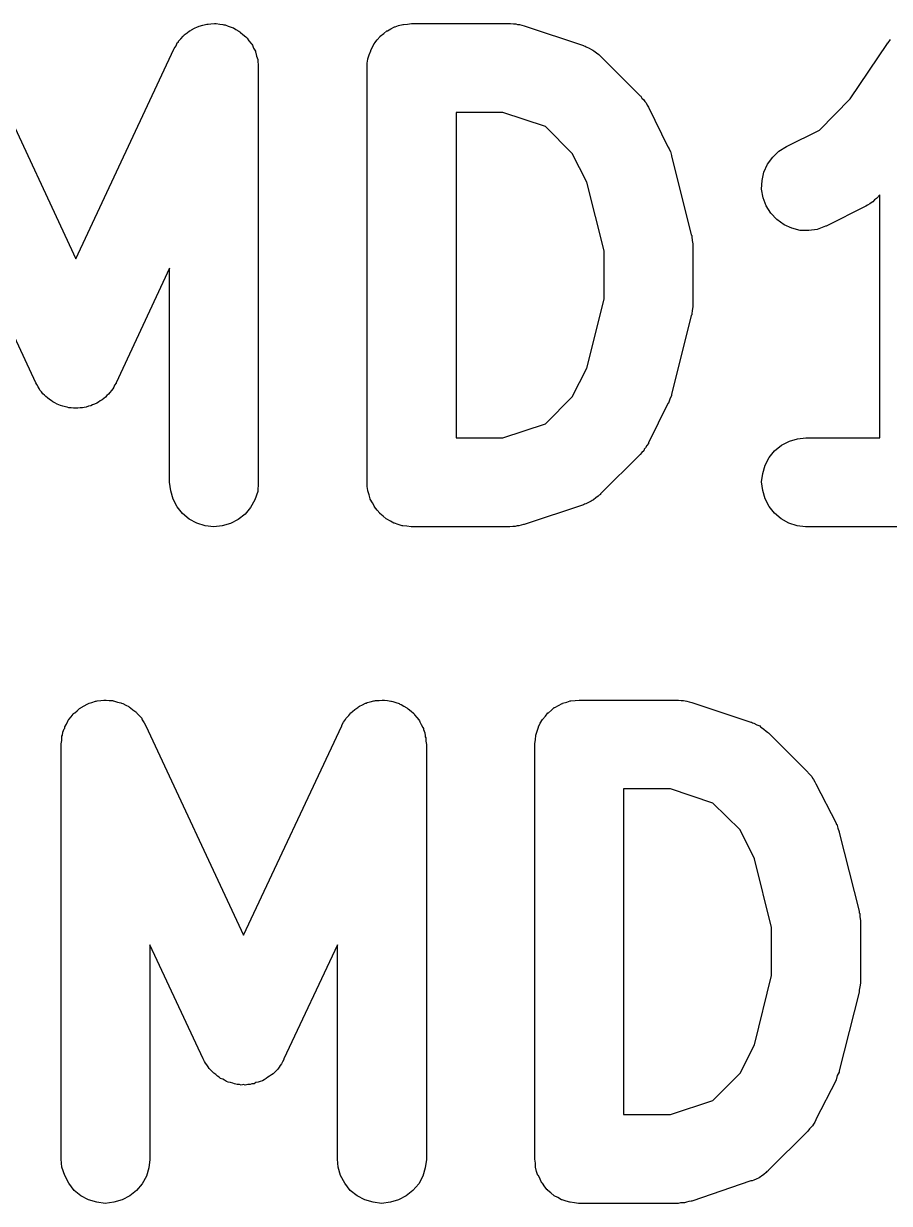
# Model space of a CAD drawing. Extents: x 74.5 to 148.7, y -138.1 to -71.3.
# Drawn here: x 116.261 to 117.724, y -100.595 to -98.602 of the extents above; entities that cross this region are included whole.
import ezdxf

# ---------------------------------------------------------------- set-up
doc = ezdxf.new("R2010")
doc.units = 0
doc.header["$MEASUREMENT"] = 0
doc.layers.add('BLACK', color=7, linetype='CONTINUOUS')

msp = doc.modelspace()

# ---------------------------------------------------------------- linework, layer by layer
at = {"layer": 'BLACK', "linetype": 'CONTINUOUS'}
for p, q in [((116.55, -98.6097), (116.555, -98.6071)), ((116.555, -98.6071), (116.557, -98.6066)), ((116.557, -98.6066), (116.558, -98.6059)), ((116.558, -98.6059), (116.564, -98.6046)), ((116.564, -98.6046), (116.569, -98.603)), ((116.569, -98.603), (116.571, -98.6028)), ((116.571, -98.6028), (116.573, -98.6024)), ((116.573, -98.6024), (116.578, -98.6022)), ((116.578, -98.6022), (116.584, -98.6017)), ((116.584, -98.6017), (116.586, -98.6018)), ((116.586, -98.6018), (116.587, -98.6018)), ((116.587, -98.6018), (116.593, -98.6026)), ((116.593, -98.6026), (116.598, -98.6032)), ((116.598, -98.6032), (116.6, -98.6037)), ((116.6, -98.6037), (116.602, -98.604)), ((116.602, -98.604), (116.607, -98.6059)), ((116.607, -98.6059), (116.612, -98.6075)), ((116.612, -98.6075), (116.614, -98.6083)), ((116.614, -98.6083), (116.616, -98.6089)), ((116.882, -98.6106), (116.888, -98.6073)), ((116.888, -98.6072), (116.889, -98.6071)), ((116.888, -98.6073), (116.888, -98.6072)), ((116.889, -98.6071), (116.895, -98.6051)), ((116.895, -98.6051), (116.902, -98.6031)), ((116.902, -98.6031), (116.903, -98.603)), ((116.902, -98.6031), (116.902, -98.6031)), ((116.903, -98.603), (116.91, -98.6024)), ((116.91, -98.6024), (116.917, -98.6017)), ((116.917, -98.6017), (117.083, -98.6017)), ((117.083, -98.6017), (117.084, -98.6017)), ((117.084, -98.6017), (117.089, -98.6021)), ((117.089, -98.6021), (117.093, -98.6023)), ((117.093, -98.6023), (117.096, -98.603)), ((117.096, -98.603), (117.099, -98.6033)), ((117.099, -98.6033), (117.103, -98.6046)), ((117.103, -98.6046), (117.107, -98.6055)), ((117.107, -98.6055), (117.207, -98.6388)), ((116.523, -98.6315), (116.527, -98.6274)), ((116.527, -98.6274), (116.531, -98.6231)), ((116.531, -98.6231), (116.532, -98.622)), ((116.532, -98.622), (116.533, -98.6207)), ((116.533, -98.6207), (116.538, -98.6174)), ((116.538, -98.6174), (116.542, -98.6139)), ((116.542, -98.6139), (116.544, -98.6131)), ((116.544, -98.6131), (116.545, -98.6121)), ((116.545, -98.6121), (116.55, -98.6097)), ((116.616, -98.6089), (116.62, -98.6118)), ((116.62, -98.6118), (116.625, -98.6145)), ((116.625, -98.6145), (116.627, -98.6156)), ((116.627, -98.6156), (116.628, -98.6165)), ((116.628, -98.6165), (116.632, -98.6202)), ((116.632, -98.6202), (116.637, -98.6238)), ((116.637, -98.6238), (116.638, -98.6251)), ((116.638, -98.6251), (116.639, -98.6263)), ((116.639, -98.6263), (116.642, -98.6308)), ((116.859, -98.6289), (116.864, -98.6234)), ((116.864, -98.6231), (116.87, -98.6187)), ((116.864, -98.6233), (116.864, -98.6231)), ((116.864, -98.6234), (116.864, -98.6233)), ((116.87, -98.6187), (116.875, -98.6142)), ((116.875, -98.6141), (116.876, -98.6139)), ((116.875, -98.6142), (116.875, -98.6141)), ((116.876, -98.6139), (116.882, -98.6106)), ((116.185, -98.6449), (116.35, -98.9993)), ((116.35, -98.9993), (116.515, -98.6449)), ((116.515, -98.6449), (116.516, -98.644)), ((116.516, -98.644), (116.519, -98.6392)), ((116.519, -98.6392), (116.521, -98.6343)), ((116.521, -98.6343), (116.523, -98.633)), ((116.523, -98.633), (116.523, -98.6315)), ((116.642, -98.6308), (116.646, -98.6352)), ((116.646, -98.6352), (116.647, -98.6367)), ((116.647, -98.6367), (116.648, -98.6381)), ((116.648, -98.6381), (116.65, -98.6431)), ((116.65, -98.6431), (116.653, -98.6481)), ((116.653, -98.6481), (116.653, -98.6497)), ((116.845, -98.6544), (116.848, -98.6476)), ((116.848, -98.6471), (116.851, -98.6409)), ((116.848, -98.6474), (116.848, -98.6471)), ((116.848, -98.6476), (116.848, -98.6474)), ((116.851, -98.6409), (116.854, -98.6347)), ((116.854, -98.6347), (116.855, -98.6345)), ((116.855, -98.6343), (116.859, -98.6289)), ((116.855, -98.6345), (116.855, -98.6343)), ((117.207, -98.6388), (117.208, -98.6392)), ((117.208, -98.6392), (117.21, -98.6401)), ((117.21, -98.6401), (117.212, -98.6408)), ((117.212, -98.6408), (117.217, -98.6432)), ((117.217, -98.6432), (117.221, -98.6453)), ((117.221, -98.6453), (117.223, -98.6466)), ((117.223, -98.6466), (117.225, -98.6477)), ((117.225, -98.6477), (117.229, -98.6509)), ((117.658, -98.7289), (117.721, -98.6351)), ((117.721, -98.6343), (117.722, -98.6342)), ((117.721, -98.6351), (117.721, -98.6343)), ((117.721, -98.6343), (117.721, -98.6343)), ((117.721, -98.6343), (117.721, -98.6343)), ((117.722, -98.6342), (117.726, -98.6287)), ((116.653, -98.6497), (116.654, -98.6513)), ((116.654, -98.6513), (116.655, -98.6567)), ((116.655, -98.6567), (116.657, -98.6621)), ((116.657, -98.6621), (116.657, -98.6638)), ((116.657, -98.6638), (116.657, -98.6655)), ((116.657, -98.6655), (116.658, -98.6711)), ((116.842, -98.6685), (116.843, -98.6616)), ((116.843, -98.6611), (116.845, -98.6544)), ((116.843, -98.6613), (116.843, -98.6611)), ((116.843, -98.6616), (116.843, -98.6613)), ((117.229, -98.6509), (117.233, -98.6539)), ((117.233, -98.6539), (117.235, -98.6556)), ((117.235, -98.6556), (117.236, -98.657)), ((117.236, -98.657), (117.303, -98.7236)), ((116.658, -98.6711), (116.658, -98.6767)), ((116.658, -98.6767), (116.658, -99.3767)), ((116.842, -98.6756), (116.842, -98.6685)), ((116.842, -98.6761), (116.842, -98.6756)), ((116.842, -98.6762), (116.842, -98.6761)), ((116.842, -98.6761), (116.842, -98.6761)), ((116.842, -98.6767), (116.842, -98.6762)), ((116.842, -99.3767), (116.842, -98.6767)), ((117.303, -98.7236), (117.304, -98.7244)), ((117.304, -98.7244), (117.306, -98.7277)), ((117.306, -98.7277), (117.309, -98.7307)), ((117.309, -98.7307), (117.311, -98.7334)), ((117.311, -98.7334), (117.313, -98.7358)), ((117.313, -98.7358), (117.315, -98.7396)), ((117.315, -98.7396), (117.317, -98.7431)), ((117.317, -98.7431), (117.35, -98.8098)), ((117.606, -98.7817), (117.658, -98.7289)), ((116.992, -98.7517), (116.992, -99.3017)), ((117.071, -98.7517), (116.992, -98.7517)), ((117.143, -98.7756), (117.071, -98.7517)), ((117.188, -98.8211), (117.143, -98.7756)), ((117.55, -98.8096), (117.606, -98.7817)), ((117.213, -98.8695), (117.188, -98.8211)), ((117.35, -98.8098), (117.351, -98.8107)), ((117.351, -98.8107), (117.351, -98.8111)), ((117.351, -98.8111), (117.351, -98.8114)), ((117.351, -98.8114), (117.354, -98.8179)), ((117.354, -98.8179), (117.356, -98.8245)), ((117.356, -98.8245), (117.356, -98.8248)), ((117.356, -98.8248), (117.356, -98.8251)), ((117.356, -98.8251), (117.389, -98.9585)), ((117.518, -98.8394), (117.527, -98.8274)), ((117.527, -98.8274), (117.537, -98.8174)), ((117.537, -98.8174), (117.55, -98.8096)), ((117.512, -98.8527), (117.518, -98.8394)), ((117.508, -98.8816), (117.509, -98.867)), ((117.509, -98.867), (117.512, -98.8527)), ((117.242, -98.9859), (117.213, -98.8695)), ((117.511, -98.896), (117.508, -98.8816)), ((117.516, -98.9097), (117.511, -98.896)), ((117.691, -98.9062), (117.687, -98.9082)), ((117.693, -98.9043), (117.691, -98.9062)), ((117.696, -98.9026), (117.693, -98.9043)), ((117.699, -98.8997), (117.696, -98.9026)), ((117.702, -98.8971), (117.699, -98.8997)), ((117.703, -98.8964), (117.702, -98.8971)), ((117.708, -98.8911), (117.703, -98.8964)), ((117.708, -99.3017), (117.708, -98.8911)), ((117.524, -98.9222), (117.516, -98.9097)), ((117.534, -98.9329), (117.524, -98.9222)), ((117.684, -98.9104), (117.617, -98.9437)), ((117.687, -98.9082), (117.684, -98.9104)), ((117.546, -98.9415), (117.534, -98.9329)), ((117.559, -98.9476), (117.546, -98.9415)), ((117.616, -98.9442), (117.602, -98.9493)), ((117.617, -98.9437), (117.616, -98.9442)), ((117.389, -98.9585), (117.39, -98.9595)), ((117.39, -98.9595), (117.39, -98.9608)), ((117.39, -98.9608), (117.39, -98.9621)), ((117.39, -98.9621), (117.391, -98.9681)), ((117.573, -98.951), (117.559, -98.9476)), ((117.588, -98.9515), (117.573, -98.951)), ((117.602, -98.9493), (117.588, -98.9515)), ((117.242, -99.0674), (117.242, -98.9859)), ((117.391, -98.9681), (117.392, -98.974)), ((117.392, -98.974), (117.392, -98.9753)), ((117.392, -98.9753), (117.392, -98.9767)), ((117.392, -98.9767), (117.392, -99.0767)), ((116.282, -99.2084), (116.192, -99.0147)), ((116.508, -99.0147), (116.418, -99.2084)), ((116.508, -99.3767), (116.508, -99.0147)), ((117.213, -99.1838), (117.242, -99.0674)), ((117.391, -99.0863), (117.39, -99.0923)), ((117.392, -99.0804), (117.391, -99.0863)), ((117.392, -99.0767), (117.392, -99.0777)), ((117.392, -99.0777), (117.392, -99.079)), ((117.392, -99.079), (117.392, -99.0804)), ((117.389, -99.0949), (117.356, -99.2282)), ((117.39, -99.0935), (117.389, -99.0949)), ((117.39, -99.0923), (117.39, -99.0935)), ((117.188, -99.2322), (117.213, -99.1838)), ((116.284, -99.2117), (116.282, -99.2084)), ((116.286, -99.2153), (116.284, -99.2117)), ((116.288, -99.218), (116.286, -99.2153)), ((116.289, -99.221), (116.288, -99.218)), ((116.292, -99.2239), (116.289, -99.221)), ((116.294, -99.227), (116.292, -99.2239)), ((116.407, -99.2247), (116.405, -99.2278)), ((116.41, -99.2218), (116.407, -99.2247)), ((116.412, -99.2189), (116.41, -99.2218)), ((116.414, -99.2162), (116.412, -99.2189)), ((116.415, -99.2127), (116.414, -99.2162)), ((116.418, -99.2093), (116.415, -99.2127)), ((116.418, -99.2084), (116.418, -99.2093)), ((116.297, -99.2293), (116.294, -99.227)), ((116.299, -99.2319), (116.297, -99.2293)), ((116.302, -99.2342), (116.299, -99.2319)), ((116.305, -99.2369), (116.302, -99.2342)), ((116.308, -99.2386), (116.305, -99.2369)), ((116.311, -99.2407), (116.308, -99.2386)), ((116.314, -99.2424), (116.311, -99.2407)), ((116.318, -99.2444), (116.314, -99.2424)), ((116.321, -99.2456), (116.318, -99.2444)), ((116.324, -99.2471), (116.321, -99.2456)), ((116.378, -99.246), (116.375, -99.2474)), ((116.381, -99.2448), (116.378, -99.246)), ((116.385, -99.2429), (116.381, -99.2448)), ((116.388, -99.2412), (116.385, -99.2429)), ((116.391, -99.2392), (116.388, -99.2412)), ((116.394, -99.2375), (116.391, -99.2392)), ((116.397, -99.2349), (116.394, -99.2375)), ((116.4, -99.2326), (116.397, -99.2349)), ((116.402, -99.2301), (116.4, -99.2326)), ((116.405, -99.2278), (116.402, -99.2301)), ((117.143, -99.2778), (117.188, -99.2322)), ((117.35, -99.2435), (117.317, -99.3102)), ((117.351, -99.2432), (117.35, -99.2435)), ((117.353, -99.2364), (117.351, -99.2429)), ((117.351, -99.2429), (117.351, -99.2432)), ((117.356, -99.2299), (117.353, -99.2364)), ((117.356, -99.2282), (117.356, -99.2292)), ((117.356, -99.2292), (117.356, -99.2295)), ((117.356, -99.2295), (117.356, -99.2299)), ((116.328, -99.248), (116.324, -99.2471)), ((116.332, -99.2494), (116.328, -99.248)), ((116.335, -99.2499), (116.332, -99.2494)), ((116.338, -99.2507), (116.335, -99.2499)), ((116.342, -99.251), (116.338, -99.2507)), ((116.346, -99.2516), (116.342, -99.251)), ((116.349, -99.2514), (116.346, -99.2516)), ((116.353, -99.2516), (116.349, -99.2514)), ((116.357, -99.2511), (116.353, -99.2516)), ((116.361, -99.2509), (116.357, -99.2511)), ((116.364, -99.2501), (116.361, -99.2509)), ((116.367, -99.2496), (116.364, -99.2501)), ((116.371, -99.2483), (116.367, -99.2496)), ((116.375, -99.2474), (116.371, -99.2483)), ((117.071, -99.3017), (117.143, -99.2778)), ((116.992, -99.3017), (117.071, -99.3017)), ((117.555, -99.3073), (117.569, -99.3031)), ((117.569, -99.3031), (117.583, -99.3017)), ((117.583, -99.3017), (117.708, -99.3017)), ((117.309, -99.3234), (117.306, -99.3264)), ((117.31, -99.3208), (117.309, -99.3234)), ((117.312, -99.3184), (117.31, -99.3208)), ((117.314, -99.3147), (117.312, -99.3184)), ((117.317, -99.3111), (117.314, -99.3147)), ((117.317, -99.3102), (117.317, -99.3111)), ((117.521, -99.3347), (117.53, -99.3234)), ((117.53, -99.3234), (117.542, -99.3142)), ((117.542, -99.3142), (117.555, -99.3073)), ((117.303, -99.3297), (117.236, -99.3964)), ((117.306, -99.3264), (117.303, -99.3297)), ((117.514, -99.3476), (117.521, -99.3347)), ((117.508, -99.3761), (117.51, -99.3616)), ((117.51, -99.3616), (117.514, -99.3476)), ((116.51, -99.3912), (116.508, -99.3767)), ((116.658, -99.3777), (116.657, -99.3923)), ((116.658, -99.3767), (116.658, -99.3777)), ((116.842, -99.3837), (116.842, -99.3767)), ((116.843, -99.3907), (116.842, -99.3837)), ((117.51, -99.3907), (117.508, -99.3761)), ((116.514, -99.4052), (116.51, -99.3912)), ((116.521, -99.4182), (116.514, -99.4052)), ((116.657, -99.3923), (116.652, -99.4062)), ((116.843, -99.391), (116.843, -99.3907)), ((116.843, -99.3912), (116.843, -99.391)), ((116.845, -99.398), (116.843, -99.3912)), ((116.847, -99.4048), (116.845, -99.398)), ((116.847, -99.405), (116.847, -99.4048)), ((116.847, -99.4052), (116.847, -99.405)), ((116.851, -99.4115), (116.847, -99.4052)), ((117.228, -99.403), (117.224, -99.4062)), ((117.232, -99.4001), (117.228, -99.403)), ((117.234, -99.3985), (117.232, -99.4001)), ((117.236, -99.3971), (117.234, -99.3985)), ((117.236, -99.3964), (117.236, -99.3971)), ((117.514, -99.4048), (117.51, -99.3907)), ((117.521, -99.4177), (117.514, -99.4048)), ((116.53, -99.4295), (116.521, -99.4182)), ((116.645, -99.419), (116.636, -99.4303)), ((116.652, -99.4062), (116.645, -99.419)), ((116.854, -99.4177), (116.851, -99.4115)), ((116.854, -99.4179), (116.854, -99.4177)), ((116.854, -99.4182), (116.854, -99.4179)), ((116.859, -99.4237), (116.854, -99.4182)), ((116.863, -99.4291), (116.859, -99.4237)), ((117.207, -99.4145), (117.107, -99.4478)), ((117.209, -99.4136), (117.207, -99.4145)), ((117.211, -99.413), (117.209, -99.4136)), ((117.216, -99.4106), (117.211, -99.413)), ((117.22, -99.4085), (117.216, -99.4106)), ((117.222, -99.4072), (117.22, -99.4085)), ((117.224, -99.4062), (117.222, -99.4072)), ((117.53, -99.4291), (117.521, -99.4177)), ((116.541, -99.4388), (116.53, -99.4295)), ((116.554, -99.4458), (116.541, -99.4388)), ((116.624, -99.4394), (116.611, -99.4462)), ((116.636, -99.4303), (116.624, -99.4394)), ((116.863, -99.4293), (116.863, -99.4291)), ((116.863, -99.4295), (116.863, -99.4293)), ((116.869, -99.434), (116.863, -99.4295)), ((116.874, -99.4385), (116.869, -99.434)), ((116.875, -99.4387), (116.874, -99.4385)), ((116.875, -99.4388), (116.875, -99.4387)), ((116.881, -99.4422), (116.875, -99.4388)), ((116.887, -99.4456), (116.881, -99.4422)), ((116.887, -99.4457), (116.887, -99.4456)), ((116.888, -99.4458), (116.887, -99.4457)), ((117.541, -99.4385), (117.53, -99.4291)), ((117.554, -99.4456), (117.541, -99.4385)), ((117.568, -99.45), (117.554, -99.4456)), ((116.568, -99.4501), (116.554, -99.4458)), ((116.583, -99.4517), (116.568, -99.4501)), ((116.597, -99.4503), (116.583, -99.4517)), ((116.611, -99.4462), (116.597, -99.4503)), ((116.894, -99.4479), (116.888, -99.4458)), ((116.901, -99.45), (116.894, -99.4479)), ((116.901, -99.4501), (116.901, -99.45)), ((116.902, -99.4501), (116.901, -99.4501)), ((116.909, -99.4509), (116.902, -99.4501)), ((116.916, -99.4517), (116.909, -99.4509)), ((116.917, -99.4517), (116.916, -99.4517)), ((116.916, -99.4517), (116.916, -99.4517)), ((116.916, -99.4517), (116.916, -99.4517)), ((116.916, -99.4517), (116.916, -99.4517)), ((117.083, -99.4517), (116.917, -99.4517)), ((117.088, -99.4513), (117.083, -99.4517)), ((117.092, -99.4512), (117.088, -99.4513)), ((117.095, -99.4505), (117.092, -99.4512)), ((117.098, -99.4502), (117.095, -99.4505)), ((117.102, -99.449), (117.098, -99.4502)), ((117.106, -99.4481), (117.102, -99.449)), ((117.107, -99.4478), (117.106, -99.4481)), ((117.582, -99.4517), (117.568, -99.45)), ((117.583, -99.4517), (117.582, -99.4517)), ((117.983, -99.4517), (117.583, -99.4517)), ((116.392, -99.7455), (116.397, -99.7447)), ((116.397, -99.7447), (116.399, -99.7448)), ((116.399, -99.7448), (116.401, -99.7447)), ((116.401, -99.7447), (116.406, -99.7453)), ((116.862, -99.7452), (116.867, -99.7447)), ((116.867, -99.7447), (116.869, -99.7448)), ((117.193, -99.7454), (117.2, -99.7447)), ((117.2, -99.7447), (117.367, -99.7447)), ((117.367, -99.7447), (117.368, -99.7447)), ((117.368, -99.7447), (117.372, -99.7451)), ((116.348, -99.7661), (116.352, -99.7626)), ((116.352, -99.7626), (116.356, -99.7588)), ((116.356, -99.7588), (116.358, -99.758)), ((116.358, -99.758), (116.359, -99.7569)), ((116.359, -99.7569), (116.364, -99.7543)), ((116.364, -99.7543), (116.369, -99.7515)), ((116.369, -99.7515), (116.37, -99.7509)), ((116.37, -99.7509), (116.372, -99.7501)), ((116.372, -99.7501), (116.377, -99.7485)), ((116.377, -99.7485), (116.383, -99.7467)), ((116.383, -99.7467), (116.384, -99.7465)), ((116.384, -99.7465), (116.386, -99.746)), ((116.386, -99.746), (116.392, -99.7455)), ((116.406, -99.7453), (116.412, -99.7456)), ((116.412, -99.7456), (116.413, -99.746)), ((116.413, -99.746), (116.415, -99.7462)), ((116.415, -99.7462), (116.42, -99.7479)), ((116.42, -99.7479), (116.426, -99.7493)), ((116.426, -99.7493), (116.427, -99.75)), ((116.427, -99.75), (116.429, -99.7505)), ((116.429, -99.7505), (116.434, -99.7532)), ((116.434, -99.7532), (116.439, -99.7556)), ((116.439, -99.7556), (116.44, -99.7567)), ((116.44, -99.7567), (116.442, -99.7575)), ((116.442, -99.7575), (116.446, -99.7611)), ((116.446, -99.7611), (116.451, -99.7644)), ((116.451, -99.7644), (116.452, -99.7657)), ((116.816, -99.765), (116.817, -99.7637)), ((116.817, -99.7637), (116.821, -99.7604)), ((116.821, -99.7604), (116.826, -99.7569)), ((116.826, -99.7569), (116.827, -99.7561)), ((116.827, -99.7561), (116.829, -99.7551)), ((116.829, -99.7551), (116.834, -99.7527)), ((116.834, -99.7527), (116.839, -99.7501)), ((116.839, -99.7501), (116.84, -99.7496)), ((116.84, -99.7496), (116.842, -99.7489)), ((116.842, -99.7489), (116.847, -99.7476)), ((116.847, -99.7476), (116.853, -99.746)), ((116.853, -99.746), (116.854, -99.7458)), ((116.854, -99.7458), (116.856, -99.7454)), ((116.856, -99.7454), (116.862, -99.7452)), ((116.869, -99.7448), (116.871, -99.7448)), ((116.871, -99.7448), (116.876, -99.7456)), ((116.876, -99.7456), (116.882, -99.7462)), ((116.882, -99.7462), (116.883, -99.7467)), ((116.883, -99.7467), (116.885, -99.747)), ((116.885, -99.747), (116.89, -99.7489)), ((116.89, -99.7489), (116.896, -99.7505)), ((116.896, -99.7505), (116.897, -99.7513)), ((116.897, -99.7513), (116.899, -99.7519)), ((116.899, -99.7519), (116.904, -99.7548)), ((116.904, -99.7548), (116.909, -99.7575)), ((116.909, -99.7575), (116.91, -99.7586)), ((116.91, -99.7586), (116.911, -99.7595)), ((116.911, -99.7595), (116.916, -99.7632)), ((116.916, -99.7632), (116.92, -99.7668)), ((117.148, -99.7661), (117.153, -99.7617)), ((117.153, -99.7617), (117.158, -99.7572)), ((117.158, -99.7572), (117.159, -99.7571)), ((117.159, -99.7569), (117.165, -99.7536)), ((117.159, -99.7571), (117.159, -99.7569)), ((117.165, -99.7536), (117.171, -99.7503)), ((117.171, -99.7503), (117.172, -99.7502)), ((117.172, -99.7501), (117.179, -99.7481)), ((117.172, -99.7502), (117.172, -99.7501)), ((117.179, -99.7481), (117.185, -99.7461)), ((117.185, -99.7461), (117.186, -99.7461)), ((117.186, -99.746), (117.193, -99.7454)), ((117.186, -99.7461), (117.186, -99.746)), ((117.372, -99.7451), (117.376, -99.7453)), ((117.376, -99.7453), (117.379, -99.746)), ((117.379, -99.746), (117.382, -99.7463)), ((117.382, -99.7463), (117.386, -99.7476)), ((117.386, -99.7476), (117.39, -99.7485)), ((117.39, -99.7485), (117.49, -99.7818)), ((116.334, -99.7852), (116.336, -99.7802)), ((116.336, -99.7802), (116.337, -99.7788)), ((116.337, -99.7788), (116.338, -99.7773)), ((116.338, -99.7773), (116.342, -99.773)), ((116.342, -99.773), (116.345, -99.7685)), ((116.345, -99.7685), (116.346, -99.7674)), ((116.346, -99.7674), (116.348, -99.7661)), ((116.452, -99.7657), (116.453, -99.7668)), ((116.453, -99.7668), (116.457, -99.7712)), ((116.457, -99.7712), (116.461, -99.7754)), ((116.461, -99.7754), (116.461, -99.7768)), ((116.461, -99.7768), (116.462, -99.7782)), ((116.462, -99.7782), (116.465, -99.7831)), ((116.465, -99.7831), (116.468, -99.7879)), ((116.799, -99.787), (116.802, -99.7822)), ((116.802, -99.7822), (116.805, -99.7773)), ((116.805, -99.7773), (116.806, -99.776)), ((116.806, -99.776), (116.807, -99.7745)), ((116.807, -99.7745), (116.811, -99.7704)), ((116.811, -99.7704), (116.814, -99.7661)), ((116.814, -99.7661), (116.816, -99.765)), ((116.92, -99.7668), (116.921, -99.7681)), ((116.921, -99.7681), (116.922, -99.7693)), ((116.922, -99.7693), (116.926, -99.7738)), ((116.926, -99.7738), (116.929, -99.7782)), ((116.929, -99.7782), (116.93, -99.7797)), ((116.93, -99.7797), (116.931, -99.7811)), ((116.931, -99.7811), (116.933, -99.7861)), ((117.131, -99.7901), (117.134, -99.7839)), ((117.134, -99.7839), (117.138, -99.7777)), ((117.138, -99.7773), (117.143, -99.7719)), ((117.138, -99.7775), (117.138, -99.7773)), ((117.138, -99.7777), (117.138, -99.7775)), ((117.143, -99.7719), (117.147, -99.7664)), ((117.147, -99.7663), (117.148, -99.7661)), ((117.147, -99.7664), (117.147, -99.7663)), ((117.49, -99.7818), (117.491, -99.7822)), ((117.491, -99.7822), (117.493, -99.7831)), ((117.493, -99.7831), (117.495, -99.7838)), ((117.495, -99.7838), (117.5, -99.7862)), ((116.326, -99.8058), (116.327, -99.8041)), ((116.327, -99.8041), (116.328, -99.7987)), ((116.328, -99.7987), (116.33, -99.7933)), ((116.33, -99.7933), (116.331, -99.7918)), ((116.331, -99.7901), (116.334, -99.7852)), ((116.331, -99.7918), (116.331, -99.7901)), ((116.468, -99.7879), (116.633, -100.142)), ((116.633, -100.142), (116.799, -99.7879)), ((116.799, -99.7879), (116.799, -99.787)), ((116.933, -99.7861), (116.936, -99.7911)), ((116.936, -99.7911), (116.937, -99.7927)), ((116.937, -99.7927), (116.937, -99.7943)), ((116.937, -99.7943), (116.939, -99.7997)), ((116.939, -99.7997), (116.94, -99.8051)), ((117.127, -99.8041), (117.129, -99.7974)), ((117.127, -99.8043), (117.127, -99.8041)), ((117.127, -99.8046), (117.127, -99.8043)), ((117.129, -99.7974), (117.131, -99.7906)), ((117.131, -99.7904), (117.131, -99.7901)), ((117.131, -99.7906), (117.131, -99.7904)), ((117.5, -99.7862), (117.505, -99.7883)), ((117.505, -99.7883), (117.506, -99.7896)), ((117.506, -99.7896), (117.508, -99.7907)), ((117.508, -99.7907), (117.512, -99.7939)), ((117.512, -99.7939), (117.516, -99.7969)), ((117.516, -99.7969), (117.518, -99.7986)), ((117.518, -99.7986), (117.52, -99.8)), ((117.52, -99.8), (117.586, -99.8666)), ((116.325, -99.8186), (116.326, -99.813)), ((116.325, -99.8197), (116.325, -99.8186)), ((116.325, -100.52), (116.325, -99.8197)), ((116.326, -99.8074), (116.326, -99.8058)), ((116.326, -99.813), (116.326, -99.8074)), ((116.94, -99.8051), (116.94, -99.8068)), ((116.94, -99.8068), (116.941, -99.8085)), ((116.941, -99.8085), (116.941, -99.8141)), ((116.941, -99.8141), (116.942, -99.8197)), ((116.942, -99.8197), (116.942, -100.52)), ((117.125, -99.8186), (117.126, -99.8115)), ((117.125, -99.8191), (117.125, -99.8186)), ((117.125, -99.8192), (117.125, -99.8191)), ((117.125, -99.8191), (117.125, -99.8191)), ((117.125, -99.8197), (117.125, -99.8192)), ((117.125, -100.52), (117.125, -99.8197)), ((117.126, -99.8115), (117.127, -99.8046)), ((117.586, -99.8666), (117.587, -99.8674)), ((117.587, -99.8674), (117.59, -99.8707)), ((117.59, -99.8707), (117.593, -99.8737)), ((117.593, -99.8737), (117.594, -99.8764)), ((117.594, -99.8764), (117.596, -99.8788)), ((117.596, -99.8788), (117.598, -99.8826)), ((117.598, -99.8826), (117.6, -99.8861)), ((117.275, -99.8947), (117.275, -100.445)), ((117.354, -99.8947), (117.275, -99.8947)), ((117.426, -99.9186), (117.354, -99.8947)), ((117.6, -99.8861), (117.634, -99.9528)), ((117.472, -99.9641), (117.426, -99.9186)), ((117.634, -99.9528), (117.634, -99.9537)), ((117.634, -99.9537), (117.634, -99.9541)), ((117.634, -99.9541), (117.635, -99.9544)), ((117.635, -99.9544), (117.637, -99.961)), ((117.637, -99.961), (117.639, -99.9675)), ((117.496, -100.013), (117.472, -99.9641)), ((117.639, -99.9675), (117.639, -99.9678)), ((117.639, -99.9678), (117.639, -99.9681)), ((117.639, -99.9681), (117.673, -100.101)), ((117.525, -100.129), (117.496, -100.013)), ((117.673, -100.101), (117.673, -100.102)), ((117.673, -100.102), (117.673, -100.104)), ((117.673, -100.104), (117.674, -100.105)), ((117.674, -100.105), (117.674, -100.111)), ((117.674, -100.111), (117.675, -100.117)), ((117.675, -100.117), (117.675, -100.118)), ((117.675, -100.118), (117.675, -100.12)), ((117.675, -100.12), (117.675, -100.22)), ((117.525, -100.21), (117.525, -100.129)), ((116.565, -100.351), (116.475, -100.158)), ((116.475, -100.158), (116.475, -100.52)), ((116.792, -100.158), (116.701, -100.351)), ((116.792, -100.52), (116.792, -100.158)), ((117.496, -100.327), (117.525, -100.21)), ((117.675, -100.223), (117.674, -100.229)), ((117.675, -100.22), (117.675, -100.221)), ((117.675, -100.221), (117.675, -100.222)), ((117.675, -100.222), (117.675, -100.223)), ((117.673, -100.238), (117.639, -100.371)), ((117.674, -100.229), (117.673, -100.235)), ((117.673, -100.235), (117.673, -100.237)), ((117.673, -100.237), (117.673, -100.238)), ((117.472, -100.375), (117.496, -100.327)), ((116.567, -100.355), (116.565, -100.351)), ((116.569, -100.358), (116.567, -100.355)), ((116.571, -100.361), (116.569, -100.358)), ((116.573, -100.364), (116.571, -100.361)), ((116.695, -100.362), (116.693, -100.365)), ((116.697, -100.359), (116.695, -100.362)), ((116.699, -100.356), (116.697, -100.359)), ((116.701, -100.352), (116.699, -100.356)), ((116.701, -100.351), (116.701, -100.352)), ((116.575, -100.367), (116.573, -100.364)), ((116.578, -100.37), (116.575, -100.367)), ((116.58, -100.372), (116.578, -100.37)), ((116.583, -100.375), (116.58, -100.372)), ((116.586, -100.377), (116.583, -100.375)), ((116.589, -100.38), (116.586, -100.377)), ((116.592, -100.382), (116.589, -100.38)), ((116.594, -100.384), (116.592, -100.382)), ((116.674, -100.382), (116.671, -100.384)), ((116.677, -100.38), (116.674, -100.382)), ((116.68, -100.378), (116.677, -100.38)), ((116.683, -100.376), (116.68, -100.378)), ((116.686, -100.373), (116.683, -100.376)), ((116.688, -100.371), (116.686, -100.373)), ((116.691, -100.368), (116.688, -100.371)), ((116.693, -100.365), (116.691, -100.368)), ((117.426, -100.421), (117.472, -100.375)), ((117.636, -100.379), (117.634, -100.386)), ((117.639, -100.373), (117.636, -100.379)), ((117.639, -100.371), (117.639, -100.372)), ((117.639, -100.372), (117.639, -100.373)), ((117.639, -100.373), (117.639, -100.373)), ((116.598, -100.385), (116.594, -100.384)), ((116.601, -100.387), (116.598, -100.385)), ((116.604, -100.389), (116.601, -100.387)), ((116.607, -100.39), (116.604, -100.389)), ((116.611, -100.391), (116.607, -100.39)), ((116.615, -100.392), (116.611, -100.391)), ((116.618, -100.393), (116.615, -100.392)), ((116.622, -100.394), (116.618, -100.393)), ((116.626, -100.394), (116.622, -100.394)), ((116.629, -100.395), (116.626, -100.394)), ((116.633, -100.394), (116.629, -100.395)), ((116.636, -100.395), (116.633, -100.394)), ((116.64, -100.394), (116.636, -100.395)), ((116.644, -100.394), (116.64, -100.394)), ((116.647, -100.393), (116.644, -100.394)), ((116.651, -100.393), (116.647, -100.393)), ((116.654, -100.391), (116.651, -100.393)), ((116.658, -100.39), (116.654, -100.391)), ((116.661, -100.389), (116.658, -100.39)), ((116.665, -100.388), (116.661, -100.389)), ((116.668, -100.386), (116.665, -100.388)), ((116.671, -100.384), (116.668, -100.386)), ((117.634, -100.387), (117.6, -100.453)), ((117.634, -100.386), (117.634, -100.386)), ((117.634, -100.386), (117.634, -100.387)), ((117.354, -100.445), (117.426, -100.421)), ((117.275, -100.445), (117.354, -100.445)), ((117.596, -100.461), (117.594, -100.464)), ((117.598, -100.458), (117.596, -100.461)), ((117.6, -100.454), (117.598, -100.458)), ((117.6, -100.453), (117.6, -100.454)), ((117.586, -100.473), (117.52, -100.539)), ((117.589, -100.469), (117.586, -100.473)), ((117.592, -100.466), (117.589, -100.469)), ((117.594, -100.464), (117.592, -100.466)), ((116.326, -100.534), (116.325, -100.52)), ((116.475, -100.521), (116.473, -100.535)), ((116.475, -100.52), (116.475, -100.521)), ((116.793, -100.534), (116.792, -100.52)), ((116.942, -100.521), (116.94, -100.535)), ((116.942, -100.52), (116.942, -100.521)), ((117.126, -100.527), (117.125, -100.52)), ((116.331, -100.548), (116.326, -100.534)), ((116.473, -100.535), (116.469, -100.549)), ((116.797, -100.548), (116.793, -100.534)), ((116.94, -100.535), (116.936, -100.549)), ((117.126, -100.534), (117.126, -100.527)), ((117.128, -100.541), (117.126, -100.534)), ((117.126, -100.534), (117.126, -100.534)), ((117.126, -100.534), (117.126, -100.534)), ((117.13, -100.548), (117.128, -100.541)), ((117.517, -100.541), (117.516, -100.543)), ((117.519, -100.54), (117.517, -100.541)), ((117.52, -100.539), (117.519, -100.54)), ((116.338, -100.561), (116.331, -100.548)), ((116.347, -100.573), (116.338, -100.561)), ((116.469, -100.549), (116.462, -100.562)), ((116.804, -100.561), (116.797, -100.548)), ((116.813, -100.573), (116.804, -100.561)), ((116.936, -100.549), (116.929, -100.562)), ((117.131, -100.548), (117.13, -100.548)), ((117.134, -100.554), (117.131, -100.548)), ((117.131, -100.548), (117.131, -100.548)), ((117.137, -100.561), (117.134, -100.554)), ((117.138, -100.561), (117.137, -100.561)), ((117.137, -100.561), (117.137, -100.561)), ((117.142, -100.567), (117.138, -100.561)), ((117.49, -100.557), (117.39, -100.591)), ((117.492, -100.557), (117.49, -100.557)), ((117.495, -100.556), (117.492, -100.557)), ((117.499, -100.554), (117.495, -100.556)), ((117.504, -100.552), (117.499, -100.554)), ((117.506, -100.55), (117.504, -100.552)), ((117.508, -100.549), (117.506, -100.55)), ((117.512, -100.546), (117.508, -100.549)), ((117.516, -100.543), (117.512, -100.546)), ((116.358, -100.582), (116.347, -100.573)), ((116.452, -100.573), (116.441, -100.582)), ((116.462, -100.562), (116.452, -100.573)), ((116.825, -100.582), (116.813, -100.573)), ((116.919, -100.573), (116.908, -100.582)), ((116.929, -100.562), (116.919, -100.573)), ((117.146, -100.572), (117.142, -100.567)), ((117.147, -100.572), (117.146, -100.572)), ((117.147, -100.573), (117.147, -100.572)), ((117.152, -100.577), (117.147, -100.573)), ((117.158, -100.582), (117.152, -100.577)), ((116.371, -100.589), (116.358, -100.582)), ((116.385, -100.593), (116.371, -100.589)), ((116.399, -100.595), (116.385, -100.593)), ((116.414, -100.593), (116.399, -100.595)), ((116.428, -100.589), (116.414, -100.593)), ((116.441, -100.582), (116.428, -100.589)), ((116.838, -100.589), (116.825, -100.582)), ((116.852, -100.593), (116.838, -100.589)), ((116.866, -100.595), (116.852, -100.593)), ((116.881, -100.593), (116.866, -100.595)), ((116.895, -100.589), (116.881, -100.593)), ((116.908, -100.582), (116.895, -100.589)), ((117.164, -100.585), (117.158, -100.582)), ((117.158, -100.582), (117.158, -100.582)), ((117.158, -100.582), (117.158, -100.582)), ((117.17, -100.589), (117.164, -100.585)), ((117.171, -100.589), (117.17, -100.589)), ((117.178, -100.591), (117.171, -100.589)), ((117.171, -100.589), (117.171, -100.589)), ((117.184, -100.593), (117.178, -100.591)), ((117.185, -100.593), (117.184, -100.593)), ((117.192, -100.594), (117.185, -100.593)), ((117.185, -100.593), (117.185, -100.593)), ((117.199, -100.595), (117.192, -100.594)), ((117.2, -100.595), (117.199, -100.595)), ((117.199, -100.595), (117.199, -100.595)), ((117.199, -100.595), (117.199, -100.595)), ((117.199, -100.595), (117.199, -100.595)), ((117.367, -100.595), (117.2, -100.595)), ((117.371, -100.594), (117.367, -100.595)), ((117.375, -100.594), (117.371, -100.594)), ((117.378, -100.594), (117.375, -100.594)), ((117.381, -100.593), (117.378, -100.594)), ((117.385, -100.592), (117.381, -100.593)), ((117.389, -100.591), (117.385, -100.592)), ((117.39, -100.591), (117.389, -100.591))]:
    msp.add_line(p, q, dxfattribs=at)

doc.saveas('drawing.dxf')
